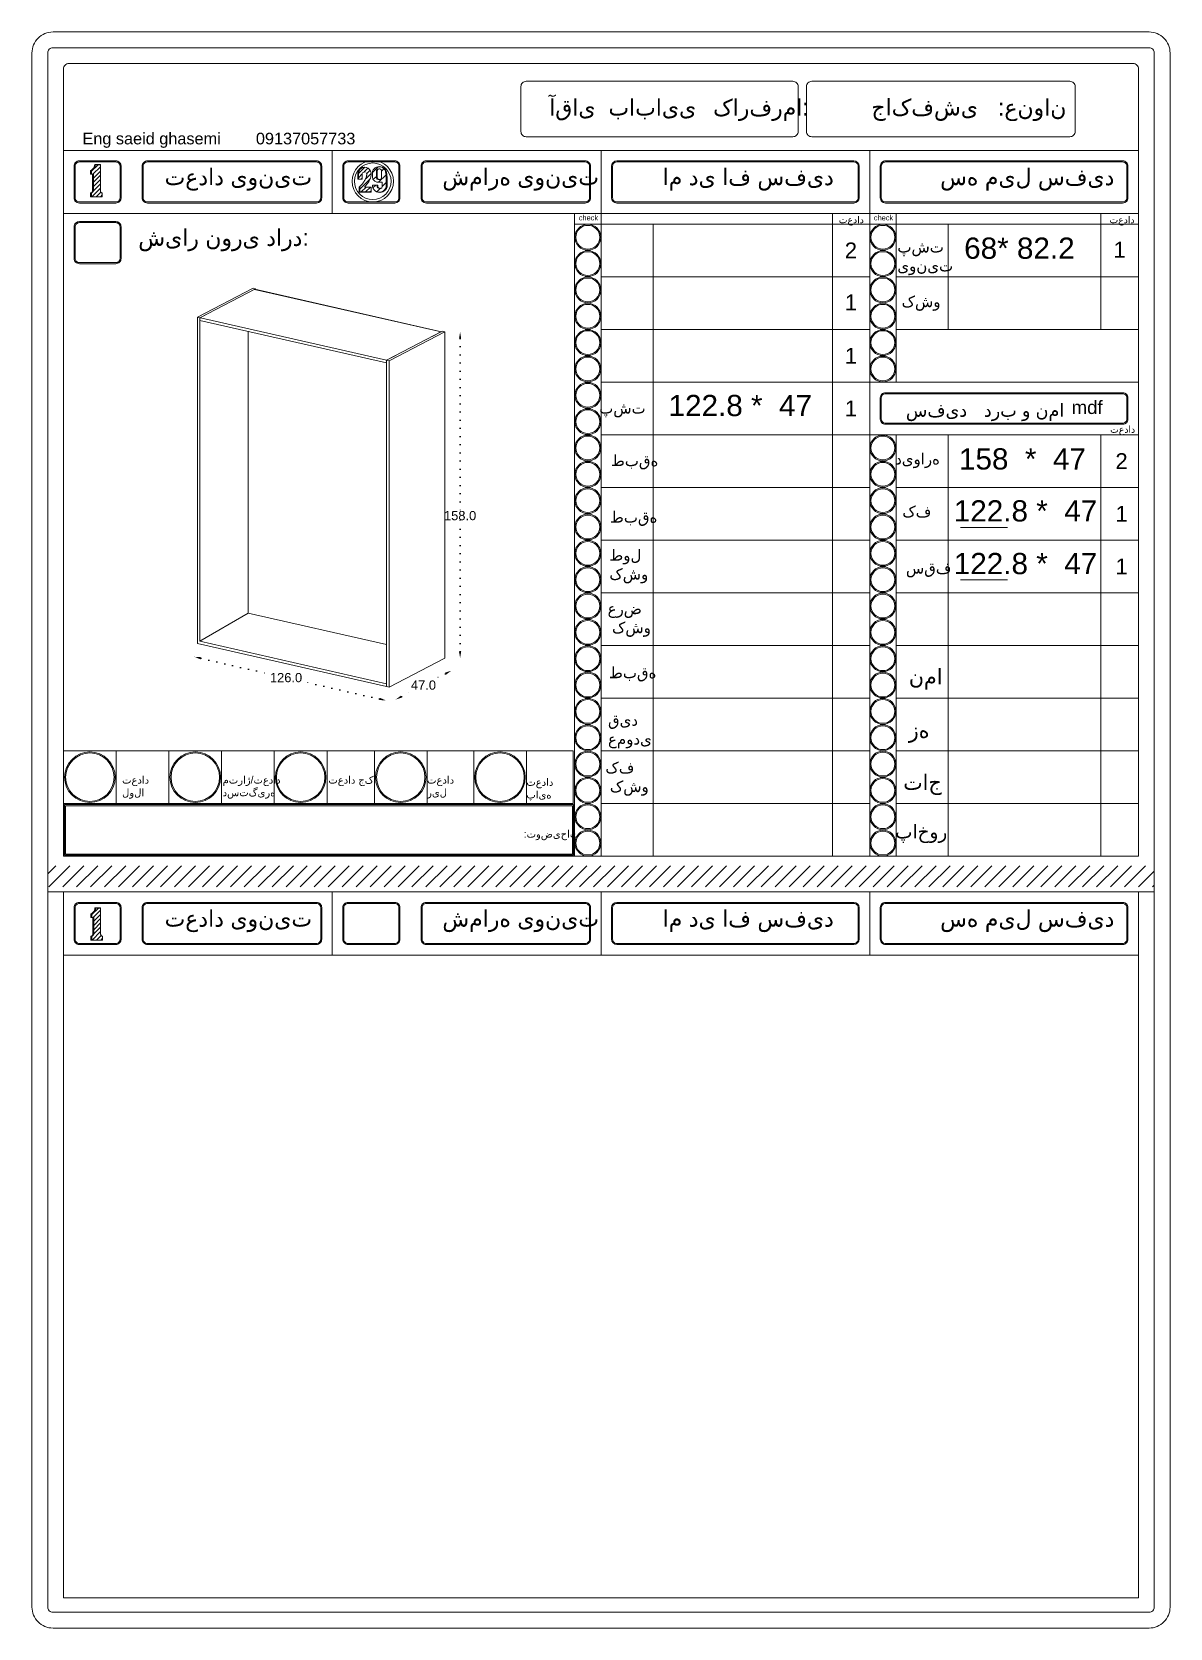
# Model space of a CAD drawing. Header units: inches. Extents: x 9 to 3530, y 10 to 1401.
# Drawn here: x 2103 to 2535, y 637 to 1243 of the extents above; entities that cross this region are included whole.
import ezdxf

# ---------------------------------------------------------------- set-up
doc = ezdxf.new("R2010")
doc.units = ezdxf.units.IN
doc.header["$MEASUREMENT"] = 0
doc.linetypes.add('ACAD_ISO07W100', pattern=[3, 0, -3])
doc.styles.get("Standard").update_dxf_attribs({"font": 'arial.ttf'})
doc.dimstyles.get("Standard").update_dxf_attribs({"dimtxt": 3.5, "dimasz": 2.5, "dimexe": 0.18, "dimexo": 0.0625, "dimgap": 0.09, "dimtad": 0, "dimtih": 1, "dimtoh": 1, "dimdec": 1, "dimzin": 0, "dimdsep": 46, "dimtxsty": 'Standard', "dimcen": 0.09, "dimse1": 1, "dimse2": 1, "dimadec": 0, "dimazin": 0, "dimtfac": 1, "dimtdec": 1, "dimtix": 1, "dimtofl": 0, "dimtmove": 0, "dimatfit": 3, "dimfxl": 1, "dimtolj": 1, "dimtzin": 0, "dimarcsym": 0})

# ---------------------------------------------------------------- blocks, each defined once
blk = doc.blocks.new('*D208')
at = {"color": 0, "linetype": 'ACAD_ISO07W100', "lineweight": -2, "transparency": 16777216}
for p, q in [((2265.29, 1126.77), (2265.29, 1061.38)), ((2265.29, 1007.91), (2265.29, 1057.62))]:
    blk.add_line(p, q, dxfattribs=at)
at = {"color": 0, "transparency": 16777216}
for points in [[(2264.87, 1126.77), (2265.71, 1126.77), (2265.29, 1129.27)], [(2264.87, 1007.91), (2265.71, 1007.91), (2265.29, 1005.41)]]:
    blk.add_solid(points, dxfattribs=at)
at = {"layer": 'Defpoints', "color": 0, "transparency": 16777216}
for p in [(2259.47, 1129.27), (2265.29, 1129.27), (2259.47, 1005.41, 50.24)]:
    blk.add_point(p, dxfattribs=at)
at = {"color": 0, "lineweight": 20, "transparency": 16777216, "insert": (2265.29, 1059.5), "char_height": 3.5, "attachment_point": 5}
blk.add_mtext('\\A1;158.0', dxfattribs=at)
blk = doc.blocks.new('*D210')
at = {"color": 0, "linetype": 'ACAD_ISO07W100', "lineweight": -2, "transparency": 16777216}
for p, q in [((2259.73, 999.49), (2254.99, 997.03)), ((2243.04, 990.81), (2247.77, 993.27))]:
    blk.add_line(p, q, dxfattribs=at)
at = {"color": 0, "transparency": 16777216}
for points in [[(2259.54, 999.86), (2259.92, 999.12), (2261.95, 1000.64)], [(2242.84, 991.18), (2243.23, 990.44), (2240.82, 989.66)]]:
    blk.add_solid(points, dxfattribs=at)
at = {"layer": 'Defpoints', "color": 0, "transparency": 16777216}
for p in [(2259.47, 1005.41, 50.24), (2238.34, 994.43, 50.24), (2240.82, 989.66)]:
    blk.add_point(p, dxfattribs=at)
at = {"color": 0, "lineweight": 20, "transparency": 16777216, "insert": (2251.38, 995.15), "char_height": 3.5, "width": 5.0208, "attachment_point": 5}
blk.add_mtext('\\A1;47.0', dxfattribs=at)
blk = doc.blocks.new('*D209')
at = {"color": 0, "linetype": 'ACAD_ISO07W100', "lineweight": -2, "transparency": 16777216}
for p, q in [((2166.86, 1005.35), (2193.39, 999.31)), ((2234.75, 989.9), (2205.04, 996.66))]:
    blk.add_line(p, q, dxfattribs=at)
at = {"color": 0, "transparency": 16777216}
for points in [[(2166.95, 1005.76), (2166.76, 1004.94), (2164.42, 1005.91)], [(2234.84, 990.31), (2234.65, 989.5), (2237.18, 989.35)]]:
    blk.add_solid(points, dxfattribs=at)
at = {"layer": 'Defpoints', "color": 0, "transparency": 16777216}
for p in [(2165.57, 1010.99, -5.58), (2164.42, 1005.91), (2238.34, 994.43, 50.24)]:
    blk.add_point(p, dxfattribs=at)
at = {"color": 0, "lineweight": 20, "transparency": 16777216, "insert": (2199.22, 997.99), "char_height": 3.5, "attachment_point": 5}
blk.add_mtext('\\A1;126.0', dxfattribs=at)

msp = doc.modelspace()

# ---------------------------------------------------------------- hatches: boundary and pattern name
at = {"lineweight": 20}
h = msp.add_hatch(dxfattribs=at)
h.set_pattern_fill('ANSI31', color=256, scale=9.218651)
h.set_pattern_definition([(45, (1379.5068, 1731.7842), (-0.8148213, 0.8148213), [])])
h.paths.add_polyline_path([(2129.27, 1182.03), (2129.18, 1182.08), (2129.1, 1182.13), (2129.02, 1182.19), (2128.95, 1182.26), (2128.89, 1182.34), (2128.84, 1182.43), (2128.8, 1182.52), (2128.77, 1182.62), (2128.75, 1182.72), (2128.74, 1182.82), (2128.74, 1192.74), (2126.88, 1192.74), (2126.85, 1192.51), (2126.81, 1192.28), (2126.74, 1192.06), (2126.65, 1191.84), (2126.55, 1191.63), (2126.43, 1191.43), (2126.29, 1191.25), (2126.13, 1191.07), (2125.96, 1190.91), (2125.78, 1190.76), (2125.58, 1190.64), (2125.38, 1190.52), (2125.38, 1189.12), (2125.79, 1189.12), (2126.09, 1189.1), (2126.09, 1182.86), (2126.08, 1182.76), (2126.06, 1182.66), (2126.02, 1182.57), (2125.98, 1182.48), (2125.93, 1182.4), (2125.87, 1182.33), (2125.8, 1182.26), (2125.73, 1182.19), (2125.65, 1182.14), (2125.56, 1182.09), (2125.47, 1182.06), (2125.38, 1182.03), (2125.38, 1180.6), (2129.47, 1180.6), (2129.47, 1181.98), (2129.37, 1182)])
h = msp.add_hatch(dxfattribs=at)
h.set_pattern_fill('ANSI31', color=256, scale=9.218651)
h.set_pattern_definition([(45, (1591.25, 1759.9591), (-0.8148213, 0.8148213), [])])
h.paths.add_polyline_path([(2231.47, 1184.22), (2229.12, 1184.22), (2229.12, 1184.49), (2229.36, 1184.72), (2229.59, 1184.96), (2229.81, 1185.21), (2230.02, 1185.47), (2230.22, 1185.73), (2230.41, 1186.01), (2230.59, 1186.29), (2230.75, 1186.58), (2230.9, 1186.87), (2231.05, 1187.17), (2231.17, 1187.48), (2231.22, 1187.6), (2231.29, 1187.79), (2231.35, 1187.99), (2231.41, 1188.19), (2231.45, 1188.39), (2231.48, 1188.59), (2231.5, 1188.8), (2231.51, 1189), (2231.51, 1189.21), (2231.5, 1189.41), (2231.47, 1189.62), (2231.28, 1190.31), (2230.89, 1190.92), (2230.34, 1191.4), (2229.75, 1191.67), (2229.14, 1191.76), (2228.43, 1191.66), (2227.78, 1191.36), (2227.24, 1190.89), (2226.85, 1190.28), (2226.66, 1189.59), (2226.66, 1188.88), (2226.66, 1187.23), (2228.14, 1187.23), (2228.14, 1189.39), (2228.28, 1189.65), (2228.47, 1189.84), (2228.71, 1189.96), (2228.97, 1190), (2229.14, 1189.97), (2229.24, 1189.96), (2229.24, 1189.96), (2229.4, 1189.93), (2229.63, 1189.82), (2229.82, 1189.63), (2229.95, 1189.4), (2229.99, 1189.14), (2229.99, 1188.97), (2229.99, 1188.8), (2229.97, 1188.64), (2229.95, 1188.47), (2229.91, 1188.31), (2229.87, 1188.15), (2229.83, 1187.98), (2229.77, 1187.83), (2229.71, 1187.67), (2229.64, 1187.52), (2229.56, 1187.35), (2229.4, 1187.03), (2229.23, 1186.71), (2229.04, 1186.41), (2228.85, 1186.11), (2228.64, 1185.82), (2228.42, 1185.53), (2228.19, 1185.26), (2227.96, 1184.99), (2227.71, 1184.73), (2227.45, 1184.48), (2227.18, 1184.24), (2227.18, 1182.42), (2231.47, 1182.42)])
h = msp.add_hatch(dxfattribs=at)
h.set_pattern_fill('ANSI31', color=256, scale=17)
h.set_pattern_definition([(45, (1280.4507, 2074.4019), (-1.502602, 1.502602), [])])
h.paths.add_polyline_path([(2237.21, 1187.12), (2237.21, 1187.25), (2237.22, 1187.57), (2237.22, 1187.88), (2237.22, 1188.2), (2237.2, 1188.52), (2237.18, 1188.89), (2237.14, 1189.24), (2237.08, 1189.58), (2237.01, 1189.93), (2236.92, 1190.26), (2236.67, 1190.74), (2236.32, 1191.17), (2235.9, 1191.51), (2235.42, 1191.77), (2234.9, 1191.93), (2234.35, 1191.98), (2234.03, 1191.95), (2233.58, 1191.81), (2233.1, 1191.55), (2232.67, 1191.2), (2232.32, 1190.78), (2232.06, 1190.29), (2232.06, 1187.76), (2232.12, 1187.53), (2232.21, 1187.31), (2232.32, 1187.11), (2232.46, 1186.91), (2232.61, 1186.73), (2232.79, 1186.57), (2232.98, 1186.44), (2233.19, 1186.32), (2233.41, 1186.23), (2233.64, 1186.16), (2233.87, 1186.12), (2233.91, 1186.12), (2235.38, 1186.12), (2235.69, 1186.11), (2235.69, 1184.31), (2235.62, 1184.15), (2235.52, 1184.01), (2235.39, 1183.89), (2235.24, 1183.8), (2235.07, 1183.75), (2234.9, 1183.73), (2234.72, 1183.75), (2234.42, 1183.78), (2234.26, 1183.84), (2234.11, 1183.92), (2233.98, 1184.04), (2233.88, 1184.18), (2233.81, 1184.34), (2233.81, 1185.03), (2232.06, 1185.03), (2232.06, 1184.31), (2232.28, 1183.73), (2232.63, 1183.22), (2233.07, 1182.8), (2233.6, 1182.48), (2234.12, 1182.31), (2234.49, 1182.26), (2235.1, 1182.33), (2235.68, 1182.53), (2236.2, 1182.84), (2236.64, 1183.26), (2236.98, 1183.77), (2237.21, 1184.34)])
h.paths.add_polyline_path([(2235.33, 1187.43), (2235.19, 1187.3), (2235.03, 1187.2), (2234.84, 1187.14), (2234.66, 1187.12), (2234.47, 1187.14), (2234.29, 1187.2), (2234.12, 1187.3), (2233.98, 1187.43), (2233.88, 1187.59), (2233.8, 1187.76), (2233.8, 1190.29), (2233.83, 1190.51), (2233.92, 1190.72), (2234.05, 1190.9), (2234.23, 1191.03), (2234.43, 1191.12), (2234.66, 1191.15), (2234.88, 1191.12), (2235.08, 1191.03), (2235.26, 1190.9), (2235.39, 1190.72), (2235.48, 1190.51), (2235.51, 1190.29), (2235.51, 1187.76), (2235.44, 1187.59)], flags=16)
h = msp.add_hatch(dxfattribs=at)
h.set_pattern_fill('ANSI31', color=256, scale=30)
h.set_pattern_definition([(45, (-93.4512, 630.4448), (-2.6516504, 2.6516504), [])])
h.paths.add_polyline_path([(2528.77, 926.54), (2108.77, 926.54), (2108.77, 918.54), (2528.77, 918.54)])
h = msp.add_hatch(dxfattribs=at)
h.set_pattern_fill('ANSI31', color=256, scale=9.218651)
h.set_pattern_definition([(45, (1379.6114, 1449.5687), (-0.8148213, 0.8148213), [])])
h.paths.add_polyline_path([(2129.38, 899.82), (2129.29, 899.86), (2129.2, 899.91), (2129.12, 899.98), (2129.05, 900.05), (2128.99, 900.13), (2128.94, 900.21), (2128.9, 900.31), (2128.87, 900.4), (2128.86, 900.5), (2128.85, 900.6), (2128.85, 910.53), (2126.99, 910.53), (2126.96, 910.29), (2126.91, 910.07), (2126.84, 909.84), (2126.76, 909.62), (2126.65, 909.42), (2126.53, 909.22), (2126.39, 909.03), (2126.24, 908.86), (2126.07, 908.69), (2125.88, 908.55), (2125.69, 908.42), (2125.48, 908.31), (2125.48, 906.9), (2125.89, 906.9), (2126.2, 906.88), (2126.2, 900.64), (2126.19, 900.54), (2126.16, 900.45), (2126.13, 900.36), (2126.09, 900.27), (2126.04, 900.19), (2125.98, 900.11), (2125.91, 900.04), (2125.83, 899.98), (2125.75, 899.92), (2125.67, 899.88), (2125.58, 899.84), (2125.48, 899.81), (2125.48, 898.39), (2129.57, 898.39), (2129.57, 899.77), (2129.47, 899.79)])

# ---------------------------------------------------------------- linework, layer by layer
for p, q in [((2114.77, 930.19), (2114.77, 1229.15)), ((2522.77, 1198.19), (2114.77, 1198.19)), ((2114.77, 1019.2), (2114.77, 1198.19)), ((2134.61, 1194.19), (2120.77, 1194.19)), ((2210.77, 1194.19), (2146.61, 1194.19)), ((2216.77, 1174.19), (2216.77, 1198.19)), ((2240.47, 1194.19), (2222.77, 1194.19)), ((2312.77, 1194.19), (2252.47, 1194.19)), ((2318.77, 1174.19), (2318.77, 1198.19)), ((2318.77, 1198.19), (2318.77, 1178.19)), ((2414.77, 1194.19), (2324.77, 1194.19)), ((2420.77, 1174.19), (2420.77, 1198.19)), ((2516.77, 1194.19), (2426.77, 1194.19)), ((2118.77, 1180.19), (2118.77, 1192.19)), ((2125.38, 1190.52), (2125.38, 1189.12)), ((2136.61, 1192.19), (2136.61, 1180.19)), ((2144.61, 1180.19), (2144.61, 1192.19)), ((2212.77, 1180.19), (2212.77, 1192.19)), ((2220.77, 1192.19), (2220.77, 1180.19)), ((2242.47, 1180.19), (2242.47, 1192.19)), ((2250.47, 1180.19), (2250.47, 1192.19)), ((2314.77, 1192.19), (2314.77, 1180.19)), ((2322.77, 1180.19), (2322.77, 1192.19)), ((2416.77, 1192.19), (2416.77, 1180.19)), ((2424.77, 1180.19), (2424.77, 1192.19)), ((2518.77, 1180.19), (2518.77, 1192.19)), ((2120.77, 1178.19), (2134.61, 1178.19)), ((2125.38, 1180.6), (2129.47, 1180.6)), ((2210.77, 1178.19), (2146.61, 1178.19)), ((2222.77, 1178.19), (2240.47, 1178.19)), ((2312.77, 1178.19), (2252.47, 1178.19)), ((2324.77, 1178.19), (2414.77, 1178.19)), ((2426.77, 1178.19), (2516.77, 1178.19)), ((2522.77, 1178.19), (2522.77, 930.19)), ((2308.77, 1174.19), (2308.77, 1170.19)), ((2308.77, 1170.19), (2522.77, 1170.19)), ((2308.77, 930.19), (2308.77, 1170.19)), ((2318.77, 930.19), (2318.77, 1174.19)), ((2338.58, 1170.19), (2338.58, 930.19)), ((2406.59, 930.19), (2406.59, 1174.19)), ((2420.77, 1174.19), (2420.77, 1150.19)), ((2420.77, 1014.19), (2420.77, 1170.19)), ((2420.77, 930.19), (2420.77, 1170.19)), ((2430.77, 1174.19), (2430.77, 1150.19)), ((2430.77, 1110.19), (2430.77, 1170.19)), ((2430.77, 1110.19), (2430.77, 1170.19)), ((2430.77, 1170.19), (2430.77, 1150.19)), ((2450.58, 1170.19), (2450.58, 1130.19)), ((2508.55, 1130.19), (2508.55, 1174.19)), ((2187.65, 1145.62, 55.82), (2187.65, 1145.42, 55.82)), ((2318.77, 1150.19), (2420.77, 1150.19)), ((2430.77, 1150.19), (2522.77, 1150.19)), ((2318.77, 1130.19), (2420.77, 1130.19)), ((2522.77, 1130.19), (2430.77, 1130.19)), ((2522.77, 1130.19), (2502.77, 1130.19)), ((2318.77, 1110.19), (2522.77, 1110.19)), ((2424.77, 1096.19), (2424.77, 1104.19)), ((2516.77, 1106.19), (2426.77, 1106.19)), ((2518.77, 1104.19), (2518.77, 1096.19)), ((2516.77, 1094.19), (2426.77, 1094.19)), ((2318.77, 1090.19), (2420.77, 1090.19)), ((2522.77, 1090.19), (2420.77, 1090.19)), ((2430.77, 930.19), (2430.77, 1090.19)), ((2450.58, 1090.19), (2450.58, 930.19)), ((2508.55, 1090.19), (2508.55, 930.19)), ((2318.77, 1070.19), (2420.77, 1070.19)), ((2318.77, 1070.19), (2338.58, 1070.19)), ((2318.77, 1070.19), (2420.77, 1070.19)), ((2387.28, 1070.19), (2420.77, 1070.19)), ((2430.77, 1070.19), (2522.77, 1070.19)), ((2455.19, 1054.94), (2473.07, 1054.94)), ((2318.77, 1050.19), (2338.58, 1050.19)), ((2318.77, 1050.19), (2420.77, 1050.19)), ((2430.77, 1050.19), (2522.77, 1050.19)), ((2430.77, 1050.19), (2522.77, 1050.19)), ((2455.19, 1035.16), (2473.07, 1035.16)), ((2318.77, 1030.19), (2420.77, 1030.19)), ((2430.77, 1030.19), (2522.77, 1030.19)), ((2318.77, 1010.19), (2420.77, 1010.19)), ((2406.59, 1010.19), (2420.77, 1010.19)), ((2430.77, 1010.19), (2522.77, 1010.19)), ((2114.77, 990.19), (2114.77, 950.19)), ((2318.77, 990.19), (2420.77, 990.19)), ((2406.59, 990.19), (2420.77, 990.19)), ((2430.77, 990.19), (2522.77, 990.19)), ((2430.77, 990.19), (2522.77, 990.19)), ((2114.77, 970.19), (2308.15, 970.19)), ((2134.77, 970.19), (2134.77, 950.19)), ((2154.77, 970.19), (2154.77, 950.19)), ((2174.77, 970.19), (2174.77, 950.19)), ((2194.77, 970.19), (2194.77, 950.19)), ((2214.77, 970.19), (2214.77, 950.19)), ((2232.76, 970.19), (2232.76, 950.19)), ((2252.76, 970.19), (2252.76, 950.19)), ((2270.44, 970.19), (2270.44, 950.19)), ((2290.44, 970.19), (2290.44, 950.19)), ((2308.15, 970.19), (2308.15, 950.19)), ((2318.77, 970.19), (2420.77, 970.19)), ((2318.77, 970.19), (2420.77, 970.19)), ((2406.59, 970.19), (2420.77, 970.19)), ((2430.77, 970.19), (2522.77, 970.19)), ((2430.77, 970.19), (2522.77, 970.19)), ((2114.77, 950.19), (2308.15, 950.19)), ((2318.77, 950.19), (2420.77, 950.19)), ((2318.77, 950.19), (2420.77, 950.19)), ((2406.59, 950.19), (2420.77, 950.19)), ((2430.77, 950.19), (2522.77, 950.19)), ((2430.77, 950.19), (2522.77, 950.19)), ((2308.77, 930.19), (2420.77, 930.19)), ((2108.77, 916.67), (2528.77, 916.67)), ((2522.77, 916.67), (2114.77, 916.67)), ((2114.77, 648.67), (2114.77, 916.67)), ((2216.77, 892.67), (2216.77, 916.67)), ((2318.77, 892.67), (2318.77, 916.67)), ((2318.77, 916.67), (2318.77, 896.67)), ((2420.77, 892.67), (2420.77, 916.67)), ((2522.77, 916.67), (2522.77, 648.67)), ((2118.77, 898.67), (2118.77, 910.67)), ((2134.61, 912.67), (2120.77, 912.67)), ((2136.61, 910.67), (2136.61, 898.67)), ((2144.61, 898.67), (2144.61, 910.67)), ((2210.77, 912.67), (2146.61, 912.67)), ((2212.77, 898.67), (2212.77, 910.67)), ((2220.77, 910.67), (2220.77, 898.67)), ((2240.47, 912.67), (2222.77, 912.67)), ((2242.47, 898.67), (2242.47, 910.67)), ((2250.47, 898.67), (2250.47, 910.67)), ((2312.77, 912.67), (2252.47, 912.67)), ((2314.77, 910.67), (2314.77, 898.67)), ((2322.77, 898.67), (2322.77, 910.67)), ((2414.77, 912.67), (2324.77, 912.67)), ((2416.77, 910.67), (2416.77, 898.67)), ((2424.77, 898.67), (2424.77, 910.67)), ((2516.77, 912.67), (2426.77, 912.67)), ((2518.77, 898.67), (2518.77, 910.67)), ((2125.48, 908.31), (2125.48, 906.9)), ((2125.48, 898.39), (2129.57, 898.39)), ((2114.77, 892.67), (2522.77, 892.67)), ((2120.77, 896.67), (2134.61, 896.67)), ((2210.77, 896.67), (2146.61, 896.67)), ((2222.77, 896.67), (2240.47, 896.67)), ((2312.77, 896.67), (2252.47, 896.67)), ((2324.77, 896.67), (2414.77, 896.67)), ((2426.77, 896.67), (2516.77, 896.67))]:
    msp.add_line(p, q, dxfattribs=at)
at = {"linetype": 'Continuous', "lineweight": 20, "extrusion": (2.77556e-16, 0.938981, 0.34397)}
for p, q in [((2165.57, 1134.85), (2186.72, 1145.84)), ((2187.65, 1145.62), (2166.5, 1134.64)), ((2186.72, 1145.84, 55.82), (2187.65, 1145.62, 55.82)), ((2258.16, 1129.28, 55.82), (2187.26, 1145.42, 55.82)), ((2187.26, 1145.42, 55.82), (2258.16, 1129.28, 55.82)), ((2187.38, 1145.48, 55.82), (2258.27, 1129.34, 55.82)), ((2166.5, 1134.64), (2165.57, 1134.85)), ((2165.57, 1134.85), (2165.57, 1011)), ((2237.41, 1118.5, 55.82), (2165.59, 1134.85, 55.82)), ((2166.5, 1134.64), (2168.47, 1135.66)), ((2166.5, 1134.64), (2166.5, 1011.82)), ((2166.5, 1133.6, 55.82), (2237.41, 1117.46, 55.82)), ((2184.82, 1022.52), (2184.82, 1129.43)), ((2237.41, 1118.5, 55.82), (2258.54, 1129.48, 55.82)), ((2259.47, 1129.27, 55.82), (2238.34, 1118.29, 55.82)), ((2254.7, 1127.49, 55.82), (2258.16, 1129.28, 55.82)), ((2258.27, 1129.34, 55.82), (2258.16, 1129.28, 55.82)), ((2258.54, 1129.48, 55.82), (2259.47, 1129.27, 55.82)), ((2259.47, 1129.27, 55.82), (2259.47, 1005.41, 55.82)), ((2237.41, 1118.5, 55.82), (2240.87, 1120.3, 55.82)), ((2238.34, 1118.29, 55.82), (2237.41, 1118.5, 55.82)), ((2237.41, 994.64, 55.82), (2237.41, 1118.5, 55.82)), ((2237.41, 1117.46, 55.82), (2237.41, 1118.5, 55.82)), ((2238.34, 1118.29, 55.82), (2238.34, 994.43, 55.82)), ((2166.5, 1011.82), (2184.82, 1022.52, 55.82)), ((2237.41, 1010.55, 55.82), (2184.82, 1022.52, 55.82)), ((2165.57, 1011, 55.82), (2237.41, 994.64, 55.82)), ((2237.41, 995.69, 55.82), (2166.52, 1011.83, 55.82)), ((2238.34, 994.43, 55.82), (2259.47, 1005.41, 55.82)), ((2237.41, 994.64, 55.82), (2238.34, 994.43, 55.82))]:
    msp.add_line(p, q, dxfattribs=at)
at = {"lineweight": 20}
for points in [[(2110.77, 637.15), (2526.77, 637.15, 0.414214), (2534.77, 645.15), (2534.77, 1235.15, 0.414214), (2526.77, 1243.15), (2110.77, 1243.15, 0.414214), (2102.77, 1235.15), (2102.77, 645.15, 0.414214)], [(2110.77, 643.15), (2526.77, 643.15, 0.414214), (2528.77, 645.15), (2528.77, 1235.15, 0.414214), (2526.77, 1237.15), (2110.77, 1237.15, 0.414214), (2108.77, 1235.15), (2108.77, 645.15, 0.414214)], [(2393.62, 1222.4, 0.414214), (2391.62, 1224.4), (2290.37, 1224.4, 0.414214), (2288.37, 1222.4), (2288.37, 1205.36, 0.414214), (2290.37, 1203.36), (2391.62, 1203.36, 0.414214), (2393.62, 1205.36)], [(2398.75, 1203.36), (2496.75, 1203.36, 0.414214), (2498.75, 1205.36), (2498.75, 1222.4, 0.414214), (2496.75, 1224.4), (2398.75, 1224.4, 0.414214), (2396.75, 1222.4), (2396.75, 1205.36, 0.414214)], [(2498.75, 1222.4, 0.414214), (2496.75, 1224.4), (2398.75, 1224.4, 0.414214), (2396.75, 1222.4), (2396.75, 1205.36, 0.414214), (2398.75, 1203.36), (2496.75, 1203.36, 0.414214), (2498.75, 1205.36)], [(2136.61, 1192.19, 0.414214), (2134.61, 1194.19), (2120.77, 1194.19, 0.414214), (2118.77, 1192.19), (2118.77, 1180.19, 0.414214), (2120.77, 1178.19), (2134.61, 1178.19, 0.414214), (2136.61, 1180.19)], [(2212.77, 1192.19, 0.414214), (2210.77, 1194.19), (2146.61, 1194.19, 0.414214), (2144.61, 1192.19), (2144.61, 1180.19, 0.414214), (2146.61, 1178.19), (2210.77, 1178.19, 0.414214), (2212.77, 1180.19)], [(2242.47, 1192.19, 0.414214), (2240.47, 1194.19), (2222.77, 1194.19, 0.414214), (2220.77, 1192.19), (2220.77, 1180.19, 0.414214), (2222.77, 1178.19), (2240.47, 1178.19, 0.414214), (2242.47, 1180.19)], [(2314.77, 1192.19, 0.414214), (2312.77, 1194.19), (2252.47, 1194.19, 0.414214), (2250.47, 1192.19), (2250.47, 1180.19, 0.414214), (2252.47, 1178.19), (2312.77, 1178.19, 0.414214), (2314.77, 1180.19)], [(2518.77, 1192.19, 0.414214), (2516.77, 1194.19), (2426.77, 1194.19, 0.414214), (2424.77, 1192.19), (2424.77, 1180.19, 0.414214), (2426.77, 1178.19), (2516.77, 1178.19, 0.414214), (2518.77, 1180.19)], [(2136.21, 1192.19, 0.414214), (2134.61, 1193.79), (2120.77, 1193.79, 0.414214), (2119.17, 1192.19), (2119.17, 1180.19, 0.414214), (2120.77, 1178.59), (2134.61, 1178.59, 0.414214), (2136.21, 1180.19)], [(2212.37, 1192.19, 0.414214), (2210.77, 1193.79), (2146.61, 1193.79, 0.414214), (2145.01, 1192.19), (2145.01, 1180.19, 0.414214), (2146.61, 1178.59), (2210.77, 1178.59, 0.414214), (2212.37, 1180.19)], [(2242.07, 1192.19, 0.414214), (2240.47, 1193.79), (2222.77, 1193.79, 0.414214), (2221.17, 1192.19), (2221.17, 1180.19, 0.414214), (2222.77, 1178.59), (2240.47, 1178.59, 0.414214), (2242.07, 1180.19)], [(2314.37, 1192.19, 0.414214), (2312.77, 1193.79), (2252.47, 1193.79, 0.414214), (2250.87, 1192.19), (2250.87, 1180.19, 0.414214), (2252.47, 1178.59), (2312.77, 1178.59, 0.414214), (2314.37, 1180.19)], [(2416.37, 1192.19, 0.414214), (2414.77, 1193.79), (2324.77, 1193.79, 0.414214), (2323.17, 1192.19), (2323.17, 1180.19, 0.414214), (2324.77, 1178.59), (2414.77, 1178.59, 0.414214), (2416.37, 1180.19)], [(2518.37, 1192.19, 0.414214), (2516.77, 1193.79), (2426.77, 1193.79, 0.414214), (2425.17, 1192.19), (2425.17, 1180.19, 0.414214), (2426.77, 1178.59), (2516.77, 1178.59, 0.414214), (2518.37, 1180.19)], [(2136.61, 1169.15, 0.414214), (2134.61, 1171.15), (2120.77, 1171.15, 0.414214), (2118.77, 1169.15), (2118.77, 1157.15, 0.414214), (2120.77, 1155.15), (2134.61, 1155.15, 0.414214), (2136.61, 1157.15)], [(2136.61, 1169.15, 0.414214), (2134.61, 1171.15), (2120.77, 1171.15, 0.414214), (2118.77, 1169.15), (2118.77, 1157.15, 0.414214), (2120.77, 1155.15), (2134.61, 1155.15, 0.414214), (2136.61, 1157.15)], [(2136.21, 1169.15, 0.414214), (2134.61, 1170.75), (2120.77, 1170.75, 0.414214), (2119.17, 1169.15), (2119.17, 1157.15, 0.414214), (2120.77, 1155.55), (2134.61, 1155.55, 0.414214), (2136.21, 1157.15)], [(2136.21, 1169.15, 0.414214), (2134.61, 1170.75), (2120.77, 1170.75, 0.414214), (2119.17, 1169.15), (2119.17, 1157.15, 0.414214), (2120.77, 1155.55), (2134.61, 1155.55, 0.414214), (2136.21, 1157.15)], [(2518.77, 1104.19, 0.414214), (2516.77, 1106.19), (2426.77, 1106.19, 0.414214), (2424.77, 1104.19), (2424.77, 1096.19, 0.414214), (2426.77, 1094.19), (2516.77, 1094.19, 0.414214), (2518.77, 1096.19)], [(2518.37, 1104.19, 0.414214), (2516.77, 1105.79), (2426.77, 1105.79, 0.414214), (2425.17, 1104.19), (2425.17, 1096.19, 0.414214), (2426.77, 1094.59), (2516.77, 1094.59, 0.414214), (2518.37, 1096.19)], [(2136.61, 910.67, 0.414214), (2134.61, 912.67), (2120.77, 912.67, 0.414214), (2118.77, 910.67), (2118.77, 898.67, 0.414214), (2120.77, 896.67), (2134.61, 896.67, 0.414214), (2136.61, 898.67)], [(2136.21, 910.67, 0.414214), (2134.61, 912.27), (2120.77, 912.27, 0.414214), (2119.17, 910.67), (2119.17, 898.67, 0.414214), (2120.77, 897.07), (2134.61, 897.07, 0.414214), (2136.21, 898.67)], [(2212.77, 910.67, 0.414214), (2210.77, 912.67), (2146.61, 912.67, 0.414214), (2144.61, 910.67), (2144.61, 898.67, 0.414214), (2146.61, 896.67), (2210.77, 896.67, 0.414214), (2212.77, 898.67)], [(2212.37, 910.67, 0.414214), (2210.77, 912.27), (2146.61, 912.27, 0.414214), (2145.01, 910.67), (2145.01, 898.67, 0.414214), (2146.61, 897.07), (2210.77, 897.07, 0.414214), (2212.37, 898.67)], [(2242.47, 910.67, 0.414214), (2240.47, 912.67), (2222.77, 912.67, 0.414214), (2220.77, 910.67), (2220.77, 898.67, 0.414214), (2222.77, 896.67), (2240.47, 896.67, 0.414214), (2242.47, 898.67)], [(2242.07, 910.67, 0.414214), (2240.47, 912.27), (2222.77, 912.27, 0.414214), (2221.17, 910.67), (2221.17, 898.67, 0.414214), (2222.77, 897.07), (2240.47, 897.07, 0.414214), (2242.07, 898.67)], [(2314.77, 910.67, 0.414214), (2312.77, 912.67), (2252.47, 912.67, 0.414214), (2250.47, 910.67), (2250.47, 898.67, 0.414214), (2252.47, 896.67), (2312.77, 896.67, 0.414214), (2314.77, 898.67)], [(2314.37, 910.67, 0.414214), (2312.77, 912.27), (2252.47, 912.27, 0.414214), (2250.87, 910.67), (2250.87, 898.67, 0.414214), (2252.47, 897.07), (2312.77, 897.07, 0.414214), (2314.37, 898.67)], [(2416.37, 910.67, 0.414214), (2414.77, 912.27), (2324.77, 912.27, 0.414214), (2323.17, 910.67), (2323.17, 898.67, 0.414214), (2324.77, 897.07), (2414.77, 897.07, 0.414214), (2416.37, 898.67)], [(2518.77, 910.67, 0.414214), (2516.77, 912.67), (2426.77, 912.67, 0.414214), (2424.77, 910.67), (2424.77, 898.67, 0.414214), (2426.77, 896.67), (2516.77, 896.67, 0.414214), (2518.77, 898.67)], [(2518.37, 910.67, 0.414214), (2516.77, 912.27), (2426.77, 912.27, 0.414214), (2425.17, 910.67), (2425.17, 898.67, 0.414214), (2426.77, 897.07), (2516.77, 897.07, 0.414214), (2518.37, 898.67)]]:
    msp.add_lwpolyline(points, format="xyb", close=True, dxfattribs=at)
for points in [[(2522.77, 1031.13), (2522.77, 1229.15, 0.414214), (2520.77, 1231.15), (2116.77, 1231.15, 0.414214), (2114.77, 1229.15), (2114.77, 1031.13)], [(2393.62, 1222.4, 0.414214), (2391.62, 1224.4), (2290.37, 1224.4, 0.414214), (2288.37, 1222.4), (2288.37, 1205.36, 0.414214), (2290.37, 1203.36), (2391.62, 1203.36, 0.414214), (2393.62, 1205.36), (2393.62, 1222.4)]]:
    msp.add_lwpolyline(points, format="xyb", dxfattribs=at)
for points in [[(2125.06, 1180.54), (2129.47, 1180.54), (2129.47, 1180.6), (2129.47, 1181.98), (2129.37, 1182), (2129.27, 1182.03), (2129.18, 1182.08), (2129.1, 1182.13), (2129.02, 1182.19), (2128.95, 1182.26), (2128.89, 1182.34), (2128.84, 1182.43), (2128.8, 1182.52), (2128.77, 1182.62), (2128.75, 1182.72), (2128.74, 1182.82), (2128.74, 1192.74), (2128.74, 1192.8), (2126.58, 1192.8), (2126.55, 1192.57), (2126.51, 1192.33), (2126.44, 1192.11), (2126.35, 1191.89), (2126.24, 1191.68), (2126.12, 1191.48), (2125.98, 1191.29), (2125.82, 1191.11), (2125.65, 1190.95), (2125.47, 1190.8), (2125.27, 1190.67), (2125.06, 1190.56), (2125.06, 1189.12), (2125.38, 1189.12), (2125.79, 1189.12), (2125.79, 1182.82), (2125.77, 1182.72), (2125.75, 1182.62), (2125.72, 1182.53), (2125.67, 1182.44), (2125.62, 1182.36), (2125.56, 1182.28), (2125.49, 1182.21), (2125.42, 1182.15), (2125.34, 1182.09), (2125.25, 1182.05), (2125.16, 1182.01), (2125.06, 1181.98), (2125.06, 1180.54), (2125.38, 1180.6), (2125.38, 1182.03), (2125.47, 1182.06), (2125.56, 1182.09), (2125.65, 1182.14), (2125.73, 1182.19), (2125.8, 1182.26), (2125.87, 1182.33), (2125.93, 1182.4), (2125.98, 1182.48), (2126.02, 1182.57), (2126.06, 1182.66), (2126.08, 1182.76), (2126.09, 1182.86), (2126.09, 1189.1), (2125.79, 1189.12)], [(2125.06, 1190.56), (2125.38, 1190.52), (2125.58, 1190.64), (2125.78, 1190.76), (2125.96, 1190.91), (2126.13, 1191.07), (2126.29, 1191.25), (2126.43, 1191.43), (2126.55, 1191.63), (2126.65, 1191.84), (2126.74, 1192.06), (2126.81, 1192.28), (2126.85, 1192.51), (2126.88, 1192.74)], [(2126.58, 1192.8), (2126.88, 1192.74), (2128.74, 1192.74)], [(2226.48, 1187.23), (2226.48, 1188.89), (2226.47, 1189.62), (2226.67, 1190.31), (2227.05, 1190.92), (2227.6, 1191.4), (2228.26, 1191.7), (2228.97, 1191.8), (2229.69, 1191.7), (2229.75, 1191.67), (2230.34, 1191.4), (2230.89, 1190.92), (2231.28, 1190.31), (2231.47, 1189.62), (2231.5, 1189.41), (2231.51, 1189.21), (2231.51, 1189), (2231.5, 1188.8), (2231.48, 1188.59), (2231.45, 1188.39), (2231.41, 1188.19), (2231.35, 1187.99), (2231.29, 1187.79), (2231.22, 1187.6), (2231.17, 1187.48), (2231.05, 1187.17), (2230.9, 1186.87), (2230.75, 1186.58), (2230.59, 1186.29), (2230.41, 1186.01), (2230.22, 1185.73), (2230.02, 1185.47), (2229.81, 1185.21), (2229.59, 1184.96), (2229.36, 1184.72), (2229.12, 1184.49), (2229.12, 1184.22), (2231.47, 1184.22), (2231.47, 1182.42), (2231.47, 1182.37), (2227, 1182.37)], [(2226.48, 1187.23), (2226.66, 1187.23), (2228.14, 1187.23), (2228.14, 1189.35), (2228.15, 1189.42), (2228.28, 1189.66), (2228.47, 1189.84), (2228.71, 1189.96), (2228.97, 1190), (2229.14, 1189.98), (2229.24, 1189.96), (2229.24, 1189.96)], [(2226.66, 1187.23), (2226.66, 1188.88), (2226.66, 1189.59), (2226.85, 1190.28), (2227.24, 1190.89), (2227.78, 1191.36), (2228.43, 1191.66), (2229.14, 1191.76), (2229.75, 1191.67)], [(2229.67, 1189.65), (2229.79, 1189.42), (2229.84, 1189.16), (2229.84, 1188.99), (2229.83, 1188.82), (2229.81, 1188.65), (2229.79, 1188.48), (2229.76, 1188.32), (2229.72, 1188.15), (2229.67, 1187.99), (2229.61, 1187.83), (2229.55, 1187.68), (2229.48, 1187.52), (2229.4, 1187.35), (2229.24, 1187.03), (2229.06, 1186.71), (2228.88, 1186.4), (2228.68, 1186.1), (2228.47, 1185.8), (2228.25, 1185.52), (2228.02, 1185.24), (2227.78, 1184.97), (2227.53, 1184.71), (2227.27, 1184.46), (2227, 1184.22), (2227, 1182.37), (2227.18, 1182.42), (2231.47, 1182.42)], [(2233.58, 1191.81), (2233.1, 1191.55), (2232.67, 1191.2), (2232.32, 1190.78), (2232.06, 1190.29), (2232.06, 1187.76), (2232.12, 1187.53), (2232.21, 1187.31), (2232.32, 1187.11), (2232.46, 1186.91), (2232.61, 1186.73), (2232.79, 1186.57), (2232.98, 1186.44), (2233.19, 1186.32), (2233.41, 1186.23), (2233.64, 1186.16), (2233.87, 1186.12), (2233.91, 1186.12), (2234.11, 1186.11), (2235.69, 1186.11)], [(2234.35, 1191.11), (2234.13, 1191.08), (2233.93, 1191), (2233.76, 1190.86), (2233.62, 1190.69), (2233.54, 1190.48), (2233.51, 1190.26), (2233.51, 1187.76), (2233.58, 1187.58), (2233.69, 1187.43), (2233.82, 1187.3), (2233.99, 1187.2), (2234.17, 1187.14), (2234.35, 1187.12), (2234.66, 1187.12), (2234.84, 1187.14), (2235.03, 1187.2), (2235.19, 1187.3), (2235.33, 1187.43), (2235.44, 1187.59), (2235.51, 1187.76), (2235.51, 1190.29)], [(2233.58, 1191.81), (2234.03, 1191.95), (2234.11, 1191.97), (2234.66, 1192.03), (2235.2, 1191.97), (2235.73, 1191.81), (2236.22, 1191.55), (2236.64, 1191.2), (2236.99, 1190.78), (2237.25, 1190.29), (2237.34, 1189.95), (2237.41, 1189.61), (2237.47, 1189.26), (2237.51, 1188.91), (2237.53, 1188.53), (2237.55, 1188.21), (2237.56, 1187.89), (2237.55, 1187.57), (2237.54, 1187.25), (2237.54, 1187.12), (2237.54, 1184.31), (2237.31, 1183.73), (2236.97, 1183.22), (2236.52, 1182.8), (2235.99, 1182.48), (2235.41, 1182.28), (2234.9, 1182.23)], [(2235.51, 1190.29), (2235.48, 1190.51), (2235.39, 1190.72), (2235.26, 1190.9), (2235.08, 1191.03), (2234.88, 1191.12), (2234.66, 1191.15), (2234.43, 1191.12), (2234.23, 1191.03), (2234.05, 1190.9), (2233.92, 1190.72), (2233.83, 1190.51), (2233.8, 1190.29), (2233.8, 1187.76), (2233.88, 1187.59), (2233.98, 1187.43), (2234.12, 1187.3), (2234.29, 1187.2), (2234.47, 1187.14), (2234.66, 1187.12)], [(2234.12, 1182.31), (2234.49, 1182.26), (2235.1, 1182.33), (2235.68, 1182.53), (2236.2, 1182.84), (2236.64, 1183.26), (2236.98, 1183.77), (2237.21, 1184.34), (2237.21, 1187.12), (2237.21, 1187.25), (2237.22, 1187.57), (2237.22, 1187.88), (2237.22, 1188.2), (2237.2, 1188.52), (2237.18, 1188.89), (2237.14, 1189.24), (2237.08, 1189.58), (2237.01, 1189.93), (2236.92, 1190.26), (2236.67, 1190.74), (2236.32, 1191.17), (2235.9, 1191.51), (2235.42, 1191.77), (2234.9, 1191.93), (2234.35, 1191.98), (2234.03, 1191.95)], [(2227, 1184.22), (2227.18, 1184.24), (2227.18, 1182.42)], [(2234.8, 1182.22), (2234.19, 1182.28), (2234.12, 1182.31), (2233.6, 1182.48), (2233.07, 1182.8), (2232.63, 1183.22), (2232.28, 1183.73), (2232.06, 1184.31), (2232.06, 1185.03), (2233.81, 1185.03), (2234.11, 1185.03), (2234.11, 1184.31), (2234.18, 1184.15), (2234.28, 1184.01), (2234.41, 1183.89), (2234.56, 1183.8), (2234.72, 1183.75)], [(2234.9, 1183.73), (2234.72, 1183.75), (2234.42, 1183.78), (2234.26, 1183.84), (2234.11, 1183.92), (2233.98, 1184.04), (2233.88, 1184.18), (2233.81, 1184.34), (2233.81, 1185.03)], [(2234.9, 1183.73), (2235.07, 1183.75), (2235.24, 1183.8), (2235.39, 1183.89), (2235.52, 1184.01), (2235.62, 1184.15), (2235.69, 1184.31), (2235.69, 1186.11), (2235.38, 1186.12), (2233.91, 1186.12)], [(2125.17, 898.32), (2129.57, 898.32), (2129.57, 898.39), (2129.57, 899.77), (2129.47, 899.79), (2129.38, 899.82), (2129.29, 899.86), (2129.2, 899.91), (2129.12, 899.98), (2129.05, 900.05), (2128.99, 900.13), (2128.94, 900.21), (2128.9, 900.31), (2128.87, 900.4), (2128.86, 900.5), (2128.85, 900.6), (2128.85, 910.53), (2128.85, 910.58), (2126.69, 910.58), (2126.66, 910.35), (2126.61, 910.12), (2126.54, 909.89), (2126.46, 909.67), (2126.35, 909.46), (2126.23, 909.26), (2126.09, 909.07), (2125.93, 908.9), (2125.76, 908.73), (2125.57, 908.59), (2125.38, 908.46), (2125.17, 908.35), (2125.17, 906.9), (2125.48, 906.9), (2125.89, 906.9), (2125.89, 900.6), (2125.88, 900.5), (2125.85, 900.41), (2125.82, 900.31), (2125.78, 900.23), (2125.73, 900.14), (2125.67, 900.07), (2125.6, 899.99), (2125.52, 899.93), (2125.44, 899.88), (2125.35, 899.83), (2125.26, 899.79), (2125.17, 899.77), (2125.17, 898.32), (2125.48, 898.39), (2125.48, 899.81), (2125.58, 899.84), (2125.67, 899.88), (2125.75, 899.92), (2125.83, 899.98), (2125.91, 900.04), (2125.98, 900.11), (2126.04, 900.19), (2126.09, 900.27), (2126.13, 900.36), (2126.16, 900.45), (2126.19, 900.54), (2126.2, 900.64), (2126.2, 906.88), (2125.89, 906.9)], [(2125.17, 908.35), (2125.48, 908.31), (2125.69, 908.42), (2125.88, 908.55), (2126.07, 908.69), (2126.24, 908.86), (2126.39, 909.03), (2126.53, 909.22), (2126.65, 909.42), (2126.76, 909.62), (2126.84, 909.84), (2126.91, 910.07), (2126.96, 910.29), (2126.99, 910.53)], [(2126.69, 910.58), (2126.99, 910.53), (2128.85, 910.53)]]:
    msp.add_lwpolyline(points, dxfattribs=at)
for points in [[(2234.9, 1182.22), (2234.9, 1182.23), (2234.8, 1182.22)], [(2308.77, 930.19), (2114.77, 930.19), (2114.77, 1174.19), (2522.77, 1174.19), (2522.77, 930.19)], [(2308.37, 949.79), (2115.17, 949.79), (2115.17, 930.59), (2308.37, 930.59)], [(2307.97, 949.39), (2115.57, 949.39), (2115.57, 930.99), (2307.97, 930.99)], [(2308.77, 648.67), (2114.77, 648.67), (2114.77, 892.67), (2522.77, 892.67), (2522.77, 648.67)], [(2308.77, 648.67), (2114.77, 648.67), (2114.77, 892.67), (2522.77, 892.67), (2522.77, 648.67)]]:
    msp.add_lwpolyline(points, close=True, dxfattribs=at)
for centre, radius in [((2232.14, 1186.45), 7.86), ((2232.14, 1186.45), 6.94), ((2313.77, 1165.19), 4.92), ((2313.77, 1165.19), 4.52), ((2425.77, 1165.19), 4.92), ((2425.77, 1165.19), 4.52), ((2313.77, 1155.19), 4.92), ((2313.77, 1155.19), 4.52), ((2425.77, 1155.19), 4.92), ((2425.77, 1155.19), 4.52), ((2313.77, 1145.19), 4.92), ((2313.77, 1145.19), 4.52), ((2425.77, 1145.19), 4.92), ((2425.77, 1145.19), 4.52), ((2313.77, 1135.19), 4.92), ((2313.77, 1135.19), 4.52), ((2425.77, 1135.19), 4.92), ((2425.77, 1135.19), 4.52), ((2313.77, 1125.19), 4.92), ((2313.77, 1125.19), 4.52), ((2425.77, 1125.19), 4.92), ((2425.77, 1125.19), 4.52), ((2313.77, 1115.19), 4.92), ((2313.77, 1115.19), 4.52), ((2425.77, 1115.19), 4.92), ((2425.77, 1115.19), 4.52), ((2313.77, 1105.19), 4.92), ((2313.77, 1105.19), 4.52), ((2313.77, 1095.19), 4.92), ((2313.77, 1095.19), 4.52), ((2313.77, 1085.19), 4.92), ((2313.77, 1085.19), 4.52), ((2425.77, 1085.19), 4.92), ((2425.77, 1085.19), 4.52), ((2313.77, 1075.19), 4.92), ((2313.77, 1075.19), 4.52), ((2425.77, 1075.19), 4.92), ((2425.77, 1075.19), 4.52), ((2313.77, 1065.19), 4.92), ((2313.77, 1065.19), 4.52), ((2425.77, 1065.19), 4.92), ((2425.77, 1065.19), 4.52), ((2313.77, 1055.19), 4.92), ((2313.77, 1055.19), 4.52), ((2425.77, 1055.19), 4.92), ((2425.77, 1055.19), 4.52), ((2313.77, 1045.19), 4.92), ((2313.77, 1045.19), 4.52), ((2425.77, 1045.19), 4.92), ((2425.77, 1045.19), 4.52), ((2313.77, 1035.19), 4.92), ((2313.77, 1035.19), 4.52), ((2425.77, 1035.19), 4.92), ((2425.77, 1035.19), 4.52), ((2313.77, 1025.19), 4.92), ((2313.77, 1025.19), 4.52), ((2425.77, 1025.19), 4.92), ((2425.77, 1025.19), 4.52), ((2313.77, 1015.19), 4.92), ((2313.77, 1015.19), 4.52), ((2425.77, 1015.19), 4.92), ((2425.77, 1015.19), 4.52), ((2313.77, 1005.19), 4.92), ((2313.77, 1005.19), 4.52), ((2425.77, 1005.19), 4.92), ((2425.77, 1005.19), 4.52), ((2313.77, 995.19), 4.92), ((2425.77, 995.19), 4.92), ((2313.77, 995.19), 4.52), ((2425.77, 995.19), 4.52), ((2313.77, 985.19), 4.92), ((2313.77, 985.19), 4.52), ((2425.77, 985.19), 4.92), ((2425.77, 985.19), 4.52), ((2313.77, 975.19), 4.92), ((2313.77, 975.19), 4.52), ((2425.77, 975.19), 4.92), ((2425.77, 975.19), 4.52), ((2124.77, 960.19), 9.6), ((2164.77, 960.19), 9.6), ((2204.77, 960.19), 9.6), ((2242.76, 960.19), 9.6), ((2280.44, 960.19), 9.6), ((2313.77, 965.19), 4.92), ((2313.77, 965.19), 4.52), ((2425.77, 965.19), 4.92), ((2425.77, 965.19), 4.52), ((2124.77, 960.19), 9.2), ((2164.77, 960.19), 9.2), ((2204.77, 960.19), 9.2), ((2242.76, 960.19), 9.2), ((2280.44, 960.19), 9.2), ((2313.77, 955.19), 4.92), ((2313.77, 955.19), 4.52), ((2425.77, 955.19), 4.92), ((2425.77, 955.19), 4.52), ((2313.77, 945.19), 4.92), ((2313.77, 945.19), 4.52), ((2425.77, 945.19), 4.92), ((2425.77, 945.19), 4.52), ((2313.77, 935.19), 4.92), ((2313.77, 935.19), 4.52), ((2425.77, 935.19), 4.92), ((2425.77, 935.19), 4.52)]:
    msp.add_circle(centre, radius, dxfattribs=at)
for centre, start, end in [((2120.77, 1192.19), 90, 180), ((2134.61, 1192.19), 0, 90), ((2146.61, 1192.19), 90, 180), ((2210.77, 1192.19), 0, 90), ((2222.77, 1192.19), 90, 180), ((2240.47, 1192.19), 0, 90), ((2252.47, 1192.19), 90, 180), ((2312.77, 1192.19), 0, 90), ((2324.77, 1192.19), 90, 180), ((2414.77, 1192.19), 0, 90), ((2426.77, 1192.19), 90, 180), ((2516.77, 1192.19), 0, 90), ((2120.77, 1180.19), 180, 270), ((2134.61, 1180.19), 270, 0), ((2146.61, 1180.19), 180, 270), ((2210.77, 1180.19), 270, 0), ((2222.77, 1180.19), 180, 270), ((2240.47, 1180.19), 270, 0), ((2252.47, 1180.19), 180, 270), ((2312.77, 1180.19), 270, 0), ((2324.77, 1180.19), 180, 270), ((2414.77, 1180.19), 270, 0), ((2426.77, 1180.19), 180, 270), ((2516.77, 1180.19), 270, 0), ((2426.77, 1104.19), 90, 180), ((2516.77, 1104.19), 0, 90), ((2426.77, 1096.19), 180, 270), ((2516.77, 1096.19), 270, 0), ((2120.77, 910.67), 90, 180), ((2134.61, 910.67), 0, 90), ((2146.61, 910.67), 90, 180), ((2210.77, 910.67), 0, 90), ((2222.77, 910.67), 90, 180), ((2240.47, 910.67), 0, 90), ((2252.47, 910.67), 90, 180), ((2312.77, 910.67), 0, 90), ((2324.77, 910.67), 90, 180), ((2414.77, 910.67), 0, 90), ((2426.77, 910.67), 90, 180), ((2516.77, 910.67), 0, 90), ((2120.77, 898.67), 180, 270), ((2134.61, 898.67), 270, 0), ((2146.61, 898.67), 180, 270), ((2210.77, 898.67), 270, 0), ((2222.77, 898.67), 180, 270), ((2240.47, 898.67), 270, 0), ((2252.47, 898.67), 180, 270), ((2312.77, 898.67), 270, 0), ((2324.77, 898.67), 180, 270), ((2414.77, 898.67), 270, 0), ((2426.77, 898.67), 180, 270), ((2516.77, 898.67), 270, 0)]:
    msp.add_arc(centre, 2, start, end, dxfattribs=at)

# ---------------------------------------------------------------- texts
at = {"lineweight": 20, "attachment_point": 1}
for s, width, gutter_width, heights, insert, char_height in [('آقای  بابایی', 53.2215, 164.79, [0], (2299.1, 1217.7), 6.3113), ('{\\fArial|b0|i0|c178|p34;کارفرما:}', 0.2338, 164.79, [0], (2361.31, 1217.7), 6.3113), ('جاکفشی', 27.9316, 164.79, [0], (2421.42, 1217.77), 6.311), (':عنوان', 27.9316, 164.79, [0], (2469.44, 1217.7), 6.311), ('{\\fArial|b0|i0|c178|p34;Eng saeid ghasemi}', 79.2452, 164.79, [0], (2121.94, 1204.88), 4.4179), ('{\\fArial|b0|i0|c178|p34;09137057733 }', 65.4498, 164.79, [0], (2187.78, 1204.88), 4.4179), ('{\\fArial|b0|i0|c178|p34;تعداد یونیت}', 65.4498, 164.79, [0], (2153.14, 1191.3), 6.3113), ('{\\fArial|b0|i0|c178|p34;شماره یونیت}', 65.4498, 164.79, [0], (2258.57, 1191.3), 6.3113), ('{\\fArial|b0|i0|c178|p34;ام دی اف سفید}', 65.4498, 164.79, [0], (2342.18, 1191.3), 6.3113), ('{\\fArial|b0|i0|c178|p34;سه میل سفید}', 65.4498, 164.79, [0], (2447.51, 1191.3), 6.3113), ('{\\fArial|b0|i0|c178|p34;check}', 8.1204, 164.79, [0], (2310.34, 1173.61), 2.0101), ('{\\fArial|b0|i0|c178|p34;تعداد }', 11.7486, 164.79, [0], (2409.02, 1173.2), 2.6665), ('{\\fArial|b0|i0|c178|p34;check}', 8.423, 164.79, [0], (2422.34, 1173.61), 2.0101), ('{\\fArial|b0|i0|c178|p34;تعداد }', 10.9902, 164.79, [0], (2511.78, 1173.2), 2.6665), ('{\\fArial|b0|i0|c178|p34;شیار نوری دارد:}', 65.4498, 164.79, [0], (2143.14, 1168.26), 6.3113), ('{\\fArial|b0|i0|c178|p34;شیار نوری دارد:}', 65.4498, 164.79, [0], (2143.14, 1168.26), 6.3113), ('68* 82.2', 51.9382, 462.54, [8.23], (2456.61, 1165.08), 8.06), ('2{\\fArial|b0|i0|c178|p34; }', 8.5903, 164.79, [0], (2411.29, 1163.21), 6), ('{\\fArial|b0|i0|c178|p34;پشت \\Pیونیت}', 19.3052, 247.18, [0], (2431.27, 1163.72), 4.3074), ('1{\\fArial|b0|i0|c178|p34; }', 8.5903, 164.79, [0], (2513.25, 1163.49), 6), ('1{\\fArial|b0|i0|c178|p34; }', 8.5903, 164.79, [0], (2411.29, 1143.49), 6), ('{\\fArial|b0|i0|c178|p34;کشو }', 17.7019, 247.18, [0], (2432.88, 1143), 4.3074), ('1{\\fArial|b0|i0|c178|p34; }', 8.5903, 164.79, [0], (2411.29, 1123.21), 6), ('122.8 *  47', 65.2593, 462.54, [0], (2344.41, 1105.35), 8.0603), ('1{\\fArial|b0|i0|c178|p34; }', 8.5903, 164.79, [0], (2411.29, 1103.21), 6), ('mdf', 17.2431, 132.07, [0], (2497.4, 1103.15), 5.058), ('\\pxqc;پشت', 21.1589, 247.18, [0], (2316.32, 1102.55), 4.307), ('{\\fArial|b0|i0|c178|p34;سفید}', 37.9723, 164.79, [0], (2434.5, 1102.11), 5.0582), ('{\\fArial|b0|i0|c178|p34;درب و نما}', 36.0682, 164.79, [0], (2464.11, 1102.11), 5.0582), ('{\\fArial|b0|i0|c178|p34;تعداد }', 10.7715, 164.79, [0], (2512, 1093.63), 2.6665), ('158  *  47', 61.9823, 462.54, [8.23], (2454.64, 1085.08), 8.06), ('{\\fArial|b0|i0|c178|p34;طبقه}', 98.1747, 247.18, [0], (2322.56, 1082.6), 4.3074), ('{\\fArial|b0|i0|c178|p34;دیواره }', 17.3175, 247.18, [0], (2430.41, 1083.27), 4.3074), ('2 ', 8.5903, 164.79, [0], (2514.02, 1083.21), 6), ('2 ', 8.5903, 164.79, [0], (2514.02, 1083.21), 6), ('{\\fArial|b0|i0|c178|p34;طبقه}', 14.1457, 164.79, [0], (2322.19, 1061.15), 4.3074), ('{\\fArial|b0|i0|c178|p34;کف }', 15.3367, 247.18, [0], (2433.15, 1063.27), 4.3074), ('122.8 *  47', 65.2593, 462.54, [0], (2452.67, 1065.35), 8.0603), ('1', 8.5903, 164.79, [0], (2514.02, 1063.21), 6), ('{\\fArial|b0|i0|c178|p34;طول \\Pکشو}', 17.6756, 164.79, [0], (2321.96, 1046.71), 4.3074), ('122.8 *  47', 65.2593, 462.54, [0], (2452.67, 1045.35), 8.0603), ('1', 8.5903, 164.79, [0], (2514.02, 1043.21), 6), ('سقف', 20.995, 247.18, [0], (2434.51, 1041.8), 4.307), ('{\\fArial|b0|i0|c178|p34;عرض \\P کشو}', 18.5758, 164.79, [0], (2321.28, 1026.4), 4.3074), ('{\\fArial|b0|i0|c178|p34;طبقه}', 14.2061, 164.79, [0], (2321.82, 1002.1), 4.3074), ('{\\fArial|b0|i0|c178|p34;نما}', 11.1787, 164.79, [0], (2435.62, 1001.37), 5.927), ('{\\fArial|b0|i0|c178|p34;قید \\Pعمودی}', 14.0099, 164.79, [0], (2321.43, 984.08), 4.3074), ('{\\fArial|b0|i0|c178|p34;زه}', 11.2031, 164.79, [0], (2435.6, 981.11), 5.927), ('{\\fArial|b0|i0|c178|p34;کف }\\P{\\fArial|b0|i0|c178|p34; کشو}', 17.5398, 164.79, [0], (2320.45, 966.07), 4.3074), ('تعداد لولا', 17.7752, 164.79, [0], (2136.99, 960.64), 2.872), ('متراژ/تعداد\\Pدستگیره', 19.6171, 164.79, [0], (2175.15, 960.64), 2.8716), ('تعداد جک', 17.466, 164.79, [0], (2215.29, 960.64), 2.872), ('تعداد ریل', 17.6808, 164.79, [0], (2252.76, 960.64), 2.872), ('تعداد پایه', 17.7105, 164.79, [0], (2290.44, 959.8), 2.872), ('{\\fArial|b0|i0|c178|p34;تاج}', 13.2883, 164.79, [0], (2433.51, 961.3), 5.927), (':توضیحات', 65.4498, 164.79, [0], (2289.41, 940.11), 2.872), ('{\\fArial|b0|i0|c178|p34;پاخور}', 12.8103, 147.32, [0], (2430.42, 942.24), 5.2987), ('{\\fArial|b0|i0|c178|p34;تعداد یونیت}', 65.4498, 164.79, [0], (2153.14, 909.78), 6.3113), ('{\\fArial|b0|i0|c178|p34;شماره یونیت}', 65.4498, 164.79, [0], (2258.57, 909.78), 6.3113), ('{\\fArial|b0|i0|c178|p34;ام دی اف سفید}', 65.4498, 164.79, [0], (2342.18, 909.78), 6.3113), ('{\\fArial|b0|i0|c178|p34;سه میل سفید}', 65.4498, 164.79, [0], (2447.51, 909.78), 6.3113)]:
    msp.add_mtext_dynamic_manual_height_columns(s, width=width, gutter_width=gutter_width, heights=heights, dxfattribs=dict(at, insert=insert, char_height=char_height))

# ---------------------------------------------------------------- dimensions: what is measured, and where the dimension line sits
at = {"lineweight": 20}
for base, p1, p2, angle, text, picture, middle, dimtype in [((2265.29, 1129.27, 5.58), (2259.47, 1005.41, 55.82), (2259.47, 1129.27, 5.58), 270, '158.0', '*D208', (2265.29, 1059.5, 5.58), 160), ((2164.42, 1005.91, 5.58), (2238.34, 994.43, 55.82), (2165.57, 1010.99), 167.18021, '126.0', '*D209', (2199.22, 997.99, 5.58), 161), ((2240.82, 989.66, 5.58), (2259.47, 1005.41, 55.82), (2238.34, 994.43, 55.82), 207.4583, '47.0', '*D210', (2251.38, 995.15, 5.58), 161)]:
    dim = msp.add_linear_dim(base=base, p1=p1, p2=p2, angle=angle, text=text, dimstyle='Standard', dxfattribs=at)
    dim.commit()
    dim.dimension.update_dxf_attribs({"geometry": picture, "text_midpoint": middle, "dimtype": dimtype})

doc.saveas('drawing.dxf')
